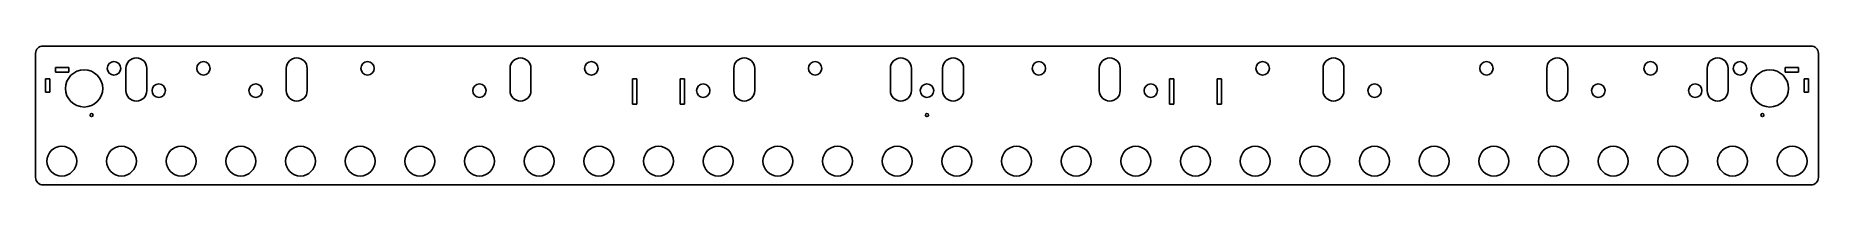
# Model space of a CAD drawing. Header units: millimetres. Extents: x 0 to 1195, y 0 to 93.
import ezdxf

# ---------------------------------------------------------------- set-up
doc = ezdxf.new("R2010")
doc.units = ezdxf.units.MM

msp = doc.modelspace()

# ---------------------------------------------------------------- linework, layer by layer
at = {"color": 7, "linetype": 'Continuous', "lineweight": 25}
for p, q in [((0, 88.4), (0, 5)), ((1190, 93.4), (5, 93.4)), ((1195, 5), (1195, 88.4)), ((22.2, 78.9), (13.2, 78.9)), ((13.2, 78.9), (13.2, 75.9)), ((13.2, 75.9), (22.2, 75.9)), ((22.2, 75.9), (22.2, 78.9)), ((60.5, 78.4), (60.5, 63.4)), ((74.5, 63.4), (74.5, 78.4)), ((168, 78.4), (168, 63.4)), ((182, 63.4), (182, 78.4)), ((318, 78.4), (318, 63.4)), ((332, 63.4), (332, 78.4)), ((468, 78.4), (468, 63.4)), ((482, 63.4), (482, 78.4)), ((573, 78.4), (573, 63.4)), ((587, 63.4), (587, 78.4)), ((608, 63.4), (608, 78.4)), ((622, 78.4), (622, 63.4)), ((713, 63.4), (713, 78.4)), ((727, 78.4), (727, 63.4)), ((863, 63.4), (863, 78.4)), ((877, 78.4), (877, 63.4)), ((1013, 63.4), (1013, 78.4)), ((1027, 78.4), (1027, 63.4)), ((1120.5, 63.4), (1120.5, 78.4)), ((1134.5, 78.4), (1134.5, 63.4)), ((1172.8, 75.9), (1172.8, 78.9)), ((1172.8, 78.9), (1181.8, 78.9)), ((1181.8, 75.9), (1172.8, 75.9)), ((1181.8, 78.9), (1181.8, 75.9)), ((9.5, 71.4), (6.5, 71.4)), ((6.5, 71.4), (6.5, 62.4)), ((6.5, 62.4), (9.5, 62.4)), ((9.5, 62.4), (9.5, 71.4)), ((403, 71.4), (400, 71.4)), ((400, 71.4), (400, 54.4)), ((403, 54.4), (403, 71.4)), ((435, 71.4), (432, 71.4)), ((432, 71.4), (432, 54.4)), ((435, 54.4), (435, 71.4)), ((760, 71.4), (760, 54.4)), ((763, 71.4), (760, 71.4)), ((763, 54.4), (763, 71.4)), ((792, 71.4), (792, 54.4)), ((795, 71.4), (792, 71.4)), ((795, 54.4), (795, 71.4)), ((1185.5, 62.4), (1185.5, 71.4)), ((1185.5, 71.4), (1188.5, 71.4)), ((1188.5, 62.4), (1185.5, 62.4)), ((1188.5, 71.4), (1188.5, 62.4)), ((400, 54.4), (403, 54.4)), ((432, 54.4), (435, 54.4)), ((760, 54.4), (763, 54.4)), ((792, 54.4), (795, 54.4)), ((5, 0), (1190, 0))]:
    msp.add_line(p, q, dxfattribs=at)
for centre, radius in [((32.5, 64.9), 12.5), ((52.5, 78.4), 4.5), ((112.5, 78.4), 4.5), ((222.5, 78.4), 4.5), ((372.5, 78.4), 4.5), ((522.5, 78.4), 4.5), ((672.5, 78.4), 4.5), ((822.5, 78.4), 4.5), ((972.5, 78.4), 4.5), ((1082.5, 78.4), 4.5), ((1142.5, 78.4), 4.5), ((1162.5, 64.9), 12.5), ((82.5, 63.4), 4.5), ((147.5, 63.4), 4.5), ((297.5, 63.4), 4.5), ((447.5, 63.4), 4.5), ((597.5, 63.4), 4.5), ((747.5, 63.4), 4.5), ((897.5, 63.4), 4.5), ((1047.5, 63.4), 4.5), ((1112.5, 63.4), 4.5), ((37.5, 47), 1), ((597.5, 47), 1), ((1157.5, 47), 1), ((17.5, 16), 10), ((57.5, 16), 10), ((97.5, 16), 10), ((137.5, 16), 10), ((177.5, 16), 10), ((217.5, 16), 10), ((257.5, 16), 10), ((297.5, 16), 10), ((337.5, 16), 10), ((377.5, 16), 10), ((417.5, 16), 10), ((457.5, 16), 10), ((497.5, 16), 10), ((537.5, 16), 10), ((577.5, 16), 10), ((617.5, 16), 10), ((657.5, 16), 10), ((697.5, 16), 10), ((737.5, 16), 10), ((777.5, 16), 10), ((817.5, 16), 10), ((857.5, 16), 10), ((897.5, 16), 10), ((937.5, 16), 10), ((977.5, 16), 10), ((1017.5, 16), 10), ((1057.5, 16), 10), ((1097.5, 16), 10), ((1137.5, 16), 10), ((1177.5, 16), 10)]:
    msp.add_circle(centre, radius, dxfattribs=at)
for centre, radius, start, end in [((5, 88.4), 5, 90, 180), ((67.5, 78.4), 7, 0, 180), ((175, 78.4), 7, 0, 180), ((325, 78.4), 7, 0, 180), ((475, 78.4), 7, 0, 180), ((580, 78.4), 7, 0, 180), ((615, 78.4), 7, 0, 180), ((720, 78.4), 7, 0, 180), ((870, 78.4), 7, 0, 180), ((1020, 78.4), 7, 0, 180), ((1127.5, 78.4), 7, 0, 180), ((1190, 88.4), 5, 0, 90), ((67.5, 63.4), 7, 180, 0), ((175, 63.4), 7, 180, 0), ((325, 63.4), 7, 180, 0), ((475, 63.4), 7, 180, 0), ((580, 63.4), 7, 180, 0), ((615, 63.4), 7, 180, 0), ((720, 63.4), 7, 180, 0), ((870, 63.4), 7, 180, 0), ((1020, 63.4), 7, 180, 0), ((1127.5, 63.4), 7, 180, 0), ((5, 5), 5, 180, 270), ((1190, 5), 5, 270, 360)]:
    msp.add_arc(centre, radius, start, end, dxfattribs=at)

doc.saveas('drawing.dxf')
